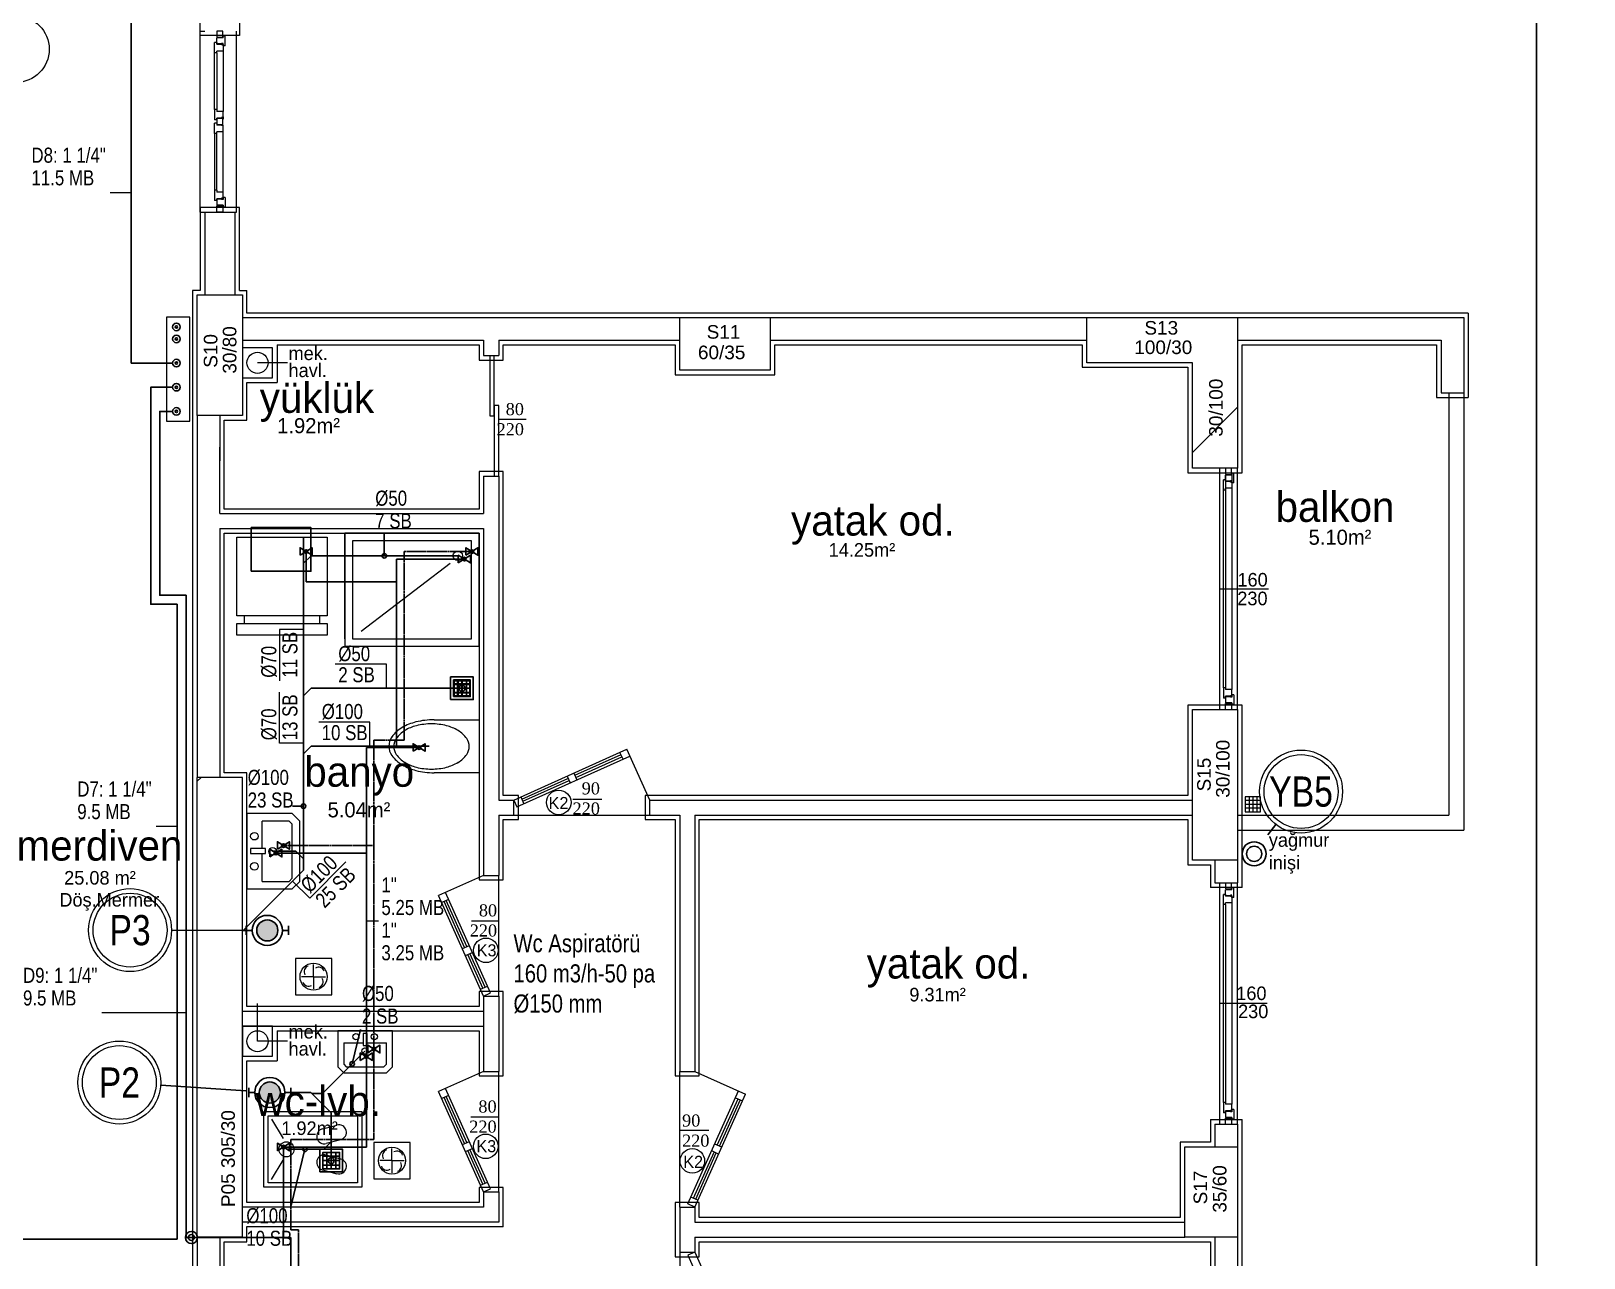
# Model space of a CAD drawing. Header units: centimetres. Extents: x 247352 to 270197, y -444050 to -441150.
# Drawn here: x 257658 to 258687, y -442880 to -442066 of the extents above; entities that cross this region are included whole.
import ezdxf
from ezdxf.enums import TextEntityAlignment as Align

# ---------------------------------------------------------------- set-up
doc = ezdxf.new("R2010")
doc.units = ezdxf.units.CM
doc.linetypes.add('DASHED', pattern=[1.524, 1.27, -0.254])
for name, color, linetype, lineweight in [('ROTAS-MIMARI', 8, 'Continuous', 13), ('ROTAS-MIMARI-YAZI', 8, 'Continuous', 13), ('ROTAS-SIHHI-HAVALANDIRMA-SEMBOL', 30, 'Continuous', 13), ('ROTAS-SIHHI-HAVALANDIRMA-YAZI', 30, 'Continuous', 9), ('ROTAS-SIHHI-KOLON-NO', 6, 'Continuous', 18), ('ROTAS-SIHHI-PIS-SU-CAP', 211, 'Continuous', 18), ('ROTAS-SIHHI-SAYAC', 5, 'Continuous', 18), ('ROTAS-SIHHI-TEMIZ-SU-CAP', 101, 'Continuous', 18), ('ROTAS-SIHHI-YAGMUR-NO', 3, 'Continuous', 18)]:
    doc.layers.add(name, color=color, linetype=linetype, lineweight=lineweight)
for name, color, linetype in [('ROTAS-PAFTA', 144, 'Continuous'), ('ROTAS-SEMBOL-KILAVUZ', 9, 'Continuous'), ('ROTAS-SIHHI-PIS-SU', 6, 'Continuous'), ('ROTAS-SIHHI-SEMBOL', 5, 'Continuous'), ('ROTAS-SIHHI-SICAK-SU', 1, 'DASHED'), ('ROTAS-SIHHI-SOGUK-SU', 5, 'Continuous')]:
    doc.layers.add(name, color=color, linetype=linetype)
doc.styles.add('arial_1_18', font='arial.ttf', dxfattribs={"height": 0.2})
doc.styles.add('ROTAS-YAZI', font='arial.ttf')
pattern_1 = [(45, (11759398.05, -21881944.5), (-441.941738, 441.941738), []), (45, (11759840, -21881944.5), (-441.941738, 441.941738), [781.25, -156.25, 0, -156.25])]

# ---------------------------------------------------------------- blocks, each defined once
blk = doc.blocks.new('ROTAS-S2-PIS-KOLON')
h = blk.add_hatch(color=6)
edge = h.paths.add_edge_path()
edge.add_arc((0, 0), 7, 0, 360)
at = {"color": 30}
for p, q in [((-10, 0), (-14, 0)), ((10, 0), (14, 0))]:
    blk.add_line(p, q, dxfattribs=at)
at = {"color": 1}
for points in [[(-14, -3), (-14, 3)], [(14, -3), (14, 3)]]:
    blk.add_lwpolyline(points, dxfattribs=at)
at = {"color": 30}
blk.add_circle((0, 0), 10, dxfattribs=at)
at = {"color": 6}
blk.add_circle((0, 0), 7, dxfattribs=at)
at = {"style": 'ROTAS-YAZI', "flags": 1}
blk.add_attdef('NO', (0, 0), '', height=5, dxfattribs=at)
blk = doc.blocks.new('ROTAS-S2-YER-SUZGECI')
for p, q in [((-5.5, 3), (5.5, 3)), ((-5.5, 0), (5.5, 0)), ((-3, -5.5), (-3, 5.5)), ((0, -5.5), (0, 5.5)), ((3, -5.5), (3, 5.5)), ((-5.5, -3), (5.5, -3))]:
    blk.add_line(p, q)
for points in [[(-7.5, -7.5), (7.5, -7.5), (7.5, 7.5), (-7.5, 7.5)], [(-5.5, -5.5), (5.5, -5.5), (5.5, 5.5), (-5.5, 5.5)]]:
    blk.add_lwpolyline(points, close=True)
blk.add_circle((0, 0), 2)
blk = doc.blocks.new('ROTAS-S2-TEMIZ-GIRIS')
for radius in [4, 2]:
    blk.add_circle((0, 0), radius)
blk = doc.blocks.new('ROTAS-S2-KURESEL-VANA')
blk.add_lwpolyline([(-4, -2.5), (4, 2.5), (4, -2.5), (-4, 2.5)], close=True)
blk.add_circle((0, 0), 1.2)
blk = doc.blocks.new('ROTAS-S2-KOLON-YAGMUR')
at = {"color": 3}
for radius in [8, 5]:
    blk.add_circle((0, 0), radius, dxfattribs=at)
blk = doc.blocks.new('ROTAS-S2-ASPIRATOR')
for q in [(-8, 0), (0, 8), (8, 0), (0, -8)]:
    blk.add_line((0, 0), q)
blk.add_lwpolyline([(-12, -12), (12, -12), (12, 12), (-12, 12)], close=True)
blk.add_circle((0, 0), 9)
for centre, start, end in [((-2.3, 3.3), 110, 210), ((3.3, 2.3), 20, 120), ((-3.3, -2.3), 200, 300), ((2.3, -3.3), 290, 390)]:
    blk.add_arc(centre, 4, start, end)
blk = doc.blocks.new('ROTAS-S2-TS-KOLON')
for radius in [2.5, 0.8]:
    blk.add_circle((0, 0), radius)
blk = doc.blocks.new('ROTAS-S2-KOLON-NO')
at = {"color": 1}
for radius in [27.5, 24.5]:
    blk.add_circle((0, 0), radius, dxfattribs=at)
at = {"color": 6, "style": 'ROTAS-YAZI', "width": 0.8}
blk.add_attdef('NO', text='', height=20, dxfattribs=at).set_placement((0, 0), align=Align.MIDDLE_CENTER)
blk = doc.blocks.new('ROTAS-S2-KOLON-NO-YAGMUR')
at = {"color": 1}
for radius in [27.5, 24.5]:
    blk.add_circle((0, 0), radius, dxfattribs=at)
at = {"color": 3, "style": 'ROTAS-YAZI', "width": 0.8}
blk.add_attdef('NO', text='', height=20, dxfattribs=at).set_placement((0, 0), align=Align.MIDDLE_CENTER)
blk = doc.blocks.new('ROTAS-S2-TS-CAP2')
at = {"style": 'ROTAS-YAZI', "width": 0.8}
for tag, p in [('C1', (0, 15)), ('M1', (0, 0))]:
    blk.add_attdef(tag, p, '', height=10, dxfattribs=at)
blk = doc.blocks.new('ROTAS-S2-PS-CAP-U')
for p, q in [((0, 0), (0, 16)), ((0, 16), (34, 16))]:
    blk.add_line(p, q)
at = {"style": 'ROTAS-YAZI', "width": 0.8}
for tag, p in [('CAP', (2, 18)), ('SB', (2, 4))]:
    blk.add_attdef(tag, p, '', height=10, dxfattribs=at)
blk = doc.blocks.new('ROTAS-S2-PS-CAP-A')
for p, q in [((0, 0), (0, -16)), ((0, -16), (34, -16))]:
    blk.add_line(p, q)
at = {"style": 'ROTAS-YAZI', "width": 0.8}
for tag, p in [('CAP', (2, -14)), ('SB', (2, -28))]:
    blk.add_attdef(tag, p, '', height=10, dxfattribs=at)
blk = doc.blocks.new('ROTAS-S2-PS-CAP-UL')
for p, q in [((0, 16), (-34, 16)), ((0, 0), (0, 16))]:
    blk.add_line(p, q)
at = {"style": 'ROTAS-YAZI', "width": 0.8}
for tag, p in [('CAP', (-32, 18)), ('SB', (-32, 4))]:
    blk.add_attdef(tag, p, '', height=10, dxfattribs=at)
blk = doc.blocks.new('ROTAS-S2-TS-CAP4')
at = {"style": 'ROTAS-YAZI', "width": 0.8}
for tag, p in [('C1', (0, 45)), ('M1', (0, 30)), ('C2', (0, 15)), ('M2', (0, 0))]:
    blk.add_attdef(tag, p, '', height=10, dxfattribs=at)

msp = doc.modelspace()

# ---------------------------------------------------------------- hatches: boundary and pattern name
at = {"layer": 'ROTAS-MIMARI', "ltscale": 0.03}
h = msp.add_hatch(dxfattribs=at)
h.set_pattern_fill('ANSI35', color=256, scale=50, style=0)
h.set_pattern_definition([(45, (11759398.05, -21882891.96), (-441.941738, 441.941738), []), (45, (11759840, -21882891.96), (-441.941738, 441.941738), [781.25, -156.25, 0, -156.25])])
h.paths.add_polyline_path([(257797.8, -442239.7), (257767.8, -442239.7), (257767.8, -442319.7), (257797.8, -442319.7)])
h.paths.add_polyline_path([(257796.3, -442294.1), (257796.3, -442258), (257782.3, -442258), (257782.3, -442294.1)], flags=24)
h.paths.add_polyline_path([(257783.6, -442288.7), (257783.6, -442261.7), (257769.7, -442261.7), (257769.7, -442288.7)], flags=24)
h = msp.add_hatch(dxfattribs=at)
h.set_pattern_fill('ANSI35', color=256, scale=50, style=0)
h.set_pattern_definition(pattern_1)
h.paths.add_polyline_path([(258147.8, -442255.8), (258087.8, -442255.8), (258087.8, -442290.8), (258147.8, -442290.8)])
h.paths.add_polyline_path([(258097.5, -442285.9), (258133.7, -442285.9), (258133.7, -442271.9), (258097.5, -442271.9)], flags=24)
h.paths.add_polyline_path([(258103.4, -442272.3), (258130.4, -442272.3), (258130.4, -442258.3), (258103.4, -442258.3)], flags=24)
h = msp.add_hatch(dxfattribs=at)
h.set_pattern_fill('ANSI35', color=256, scale=50, style=0)
h.set_pattern_definition(pattern_1)
h.paths.add_polyline_path([(258457.8, -442255.8), (258357.8, -442255.8), (258357.8, -442285.8), (258427.8, -442285.8), (258427.8, -442355.8), (258457.8, -442355.8)])
h.paths.add_polyline_path([(258450.4, -442337.2), (258450.4, -442294), (258436.4, -442294), (258436.4, -442337.2)], flags=24)
h.paths.add_polyline_path([(258386.9, -442282.5), (258430, -442282.5), (258430, -442268.5), (258386.9, -442268.5)], flags=24)
h.paths.add_polyline_path([(258393.7, -442269.5), (258420.7, -442269.5), (258420.7, -442255.6), (258393.7, -442255.6)], flags=9)
h = msp.add_hatch(dxfattribs=at)
h.set_pattern_fill('ANSI35', color=256, scale=50, style=0)
h.set_pattern_definition(pattern_1)
h.paths.add_polyline_path([(258457.8, -442515.8), (258427.8, -442515.8), (258427.8, -442615.8), (258457.8, -442615.8)])
h.paths.add_polyline_path([(258454.9, -442576.6), (258454.9, -442533.5), (258441, -442533.5), (258441, -442576.6)], flags=24)
h.paths.add_polyline_path([(258442.5, -442572.4), (258442.5, -442545.4), (258428.6, -442545.4), (258428.6, -442572.4)], flags=24)
h = msp.add_hatch(dxfattribs=at)
h.set_pattern_fill('ANSI35', color=256, scale=50, style=0)
h.set_pattern_definition(pattern_1)
h.paths.add_polyline_path([(257797.8, -442560.8), (257767.8, -442560.8), (257767.8, -442865.8), (257797.8, -442865.8)])
h.paths.add_polyline_path([(257795.3, -442848.1), (257795.3, -442779.1), (257781.3, -442779.1), (257781.3, -442848.1)], flags=24)
h = msp.add_hatch(dxfattribs=at)
h.set_pattern_fill('ANSI35', color=256, scale=50, style=0)
h.set_pattern_definition(pattern_1)
h.paths.add_polyline_path([(258457.8, -442805.8), (258422.8, -442805.8), (258422.8, -442865.8), (258457.8, -442865.8)])
h.paths.add_polyline_path([(258452.9, -442851.8), (258452.9, -442815.7), (258438.9, -442815.7), (258438.9, -442851.8)], flags=24)
h.paths.add_polyline_path([(258440.1, -442846.3), (258440.1, -442819.3), (258426.2, -442819.3), (258426.2, -442846.3)], flags=24)

# ---------------------------------------------------------------- linework, layer by layer
for p, q in [((257769.8, -442068.8), (257769.8, -442058.8)), ((257795.8, -442058.8), (257795.8, -442068.8)), ((257769.8, -442185.8), (257769.8, -442065.8)), ((257769.8, -442065.8), (257772.8, -442065.8)), ((257795.8, -442068.8), (257769.8, -442068.8)), ((257779.4, -442080.2), (257779.4, -442073.4)), ((257780.8, -442073.4), (257779.4, -442073.4)), ((257784.8, -442065.8), (257780.8, -442065.8)), ((257780.8, -442065.8), (257780.8, -442069.8)), ((257780.8, -442069.8), (257784.8, -442069.8)), ((257785, -442070.3), (257780.8, -442070.3)), ((257780.8, -442074.3), (257780.8, -442070.3)), ((257780.8, -442073.4), (257780.8, -442074.6)), ((257784, -442074.3), (257780.8, -442074.3)), ((257784, -442074.6), (257780.8, -442074.6)), ((257785, -442074), (257784, -442074)), ((257784, -442074.3), (257784, -442074)), ((257784, -442074.9), (257784, -442074.6)), ((257784.5, -442074.9), (257784, -442074.9)), ((257785, -442074.6), (257784.5, -442074.6)), ((257784.5, -442074.9), (257784.5, -442074.6)), ((257784.8, -442069.8), (257784.8, -442065.8)), ((257785, -442070.3), (257785, -442069.1)), ((257786.4, -442069.1), (257785, -442069.1)), ((257785, -442075.5), (257785, -442074)), ((257785, -442074.6), (257785, -442079)), ((257786.4, -442075.5), (257785, -442075.5)), ((257786.4, -442075.5), (257786.4, -442069.1)), ((257793.8, -442185.8), (257793.8, -442065.8)), ((257780.8, -442080.2), (257779.4, -442080.2)), ((257779.4, -442117.9), (257779.4, -442080.2)), ((257780.8, -442080.2), (257780.8, -442079)), ((257785, -442079), (257780.8, -442079)), ((257780.8, -442080.2), (257780.8, -442117.9)), ((257785, -442079), (257785, -442119.1)), ((257780.8, -442117.9), (257779.4, -442117.9)), ((257779.4, -442117.9), (257779.4, -442124.7)), ((257780.8, -442124.7), (257779.4, -442124.7)), ((257779.4, -442133.7), (257779.4, -442126.9)), ((257780.8, -442126.9), (257779.4, -442126.9)), ((257780.8, -442117.9), (257780.8, -442119.1)), ((257785, -442119.1), (257780.8, -442119.1)), ((257780.8, -442124.7), (257780.8, -442123.5)), ((257784, -442123.5), (257780.8, -442123.5)), ((257784, -442123.8), (257780.8, -442123.8)), ((257784.8, -442123.8), (257780.8, -442123.8)), ((257780.8, -442123.8), (257780.8, -442127.8)), ((257784.5, -442123.2), (257784, -442123.2)), ((257784, -442123.2), (257784, -442123.5)), ((257784.5, -442123.2), (257784.5, -442123.5)), ((257785, -442123.5), (257784.5, -442123.5)), ((257784.8, -442127.8), (257784.8, -442123.8)), ((257785, -442124.1), (257784.8, -442124.1)), ((257785, -442123.5), (257785, -442119.1)), ((257785, -442122.6), (257785, -442124.1)), ((257780.8, -442133.7), (257779.4, -442133.7)), ((257779.4, -442133.7), (257779.4, -442171.4)), ((257780.8, -442127.8), (257780.8, -442128.1)), ((257780.8, -442127.8), (257784.8, -442127.8)), ((257785, -442128.1), (257780.8, -442128.1)), ((257780.8, -442133.7), (257780.8, -442132.5)), ((257785, -442132.5), (257780.8, -442132.5)), ((257780.8, -442171.4), (257780.8, -442133.7)), ((257784, -442128.4), (257784, -442128.1)), ((257784.5, -442128.4), (257784, -442128.4)), ((257785, -442128.1), (257784.5, -442128.1)), ((257784.5, -442128.4), (257784.5, -442128.1)), ((257785, -442172.6), (257785, -442128.1)), ((257780.8, -442171.4), (257779.4, -442171.4)), ((257779.4, -442171.4), (257779.4, -442178.2)), ((257780.8, -442178.2), (257779.4, -442178.2)), ((257780.8, -442171.4), (257780.8, -442172.6)), ((257785, -442172.6), (257780.8, -442172.6)), ((257780.8, -442178.2), (257780.8, -442177)), ((257784, -442177), (257780.8, -442177)), ((257780.8, -442177.3), (257780.8, -442181.3)), ((257784, -442177.3), (257780.8, -442177.3)), ((257784.5, -442176.7), (257784, -442176.7)), ((257784, -442176.7), (257784, -442177)), ((257784, -442177.3), (257784, -442177.6)), ((257785, -442177.6), (257784, -442177.6)), ((257784.5, -442176.7), (257784.5, -442177)), ((257785, -442177), (257784.5, -442177)), ((257785, -442177), (257785, -442172.6)), ((257786.4, -442176.1), (257785, -442176.1)), ((257785, -442176.1), (257785, -442177.6)), ((257786.4, -442176.1), (257786.4, -442182.5)), ((257769.8, -442182.8), (257769.8, -442237.8)), ((257795.8, -442182.8), (257769.8, -442182.8)), ((257769.8, -442185.8), (257772.8, -442185.8)), ((257772.8, -442185.8), (257772.8, -442240.8)), ((257772.8, -442185.8), (257792.8, -442185.8)), ((257785, -442181.3), (257780.8, -442181.3)), ((257780.8, -442185.8), (257780.8, -442181.8)), ((257780.8, -442181.8), (257784.8, -442181.8)), ((257784.8, -442185.8), (257780.8, -442185.8)), ((257784.8, -442181.8), (257784.8, -442185.8)), ((257785, -442181.3), (257785, -442182.5)), ((257786.4, -442182.5), (257785, -442182.5)), ((257787.8, -442185.8), (257793.8, -442185.8)), ((257792.8, -442185.8), (257792.8, -442240.8)), ((257795.8, -442237.8), (257795.8, -442182.8)), ((257769.8, -442237.8), (257764.8, -442237.8)), ((257764.8, -442237.8), (257764.8, -442320.8)), ((257795.8, -442237.8), (257800.8, -442237.8)), ((257800.8, -442252.8), (257800.8, -442237.8)), ((257797.8, -442255.8), (258087.8, -442255.8)), ((258087.8, -442252.8), (257800.8, -442252.8)), ((258147.8, -442252.8), (258087.8, -442252.8)), ((258610.8, -442252.8), (258147.8, -442252.8)), ((258147.8, -442255.8), (258357.8, -442255.8)), ((258610.8, -442252.8), (258610.8, -442308.8)), ((257797.8, -442270.8), (257957.8, -442270.8)), ((257957.8, -442270.8), (257957.8, -442281)), ((257967.8, -442270.8), (258087.8, -442270.8)), ((257967.8, -442270.8), (257967.8, -442281)), ((258147.8, -442270.8), (258357.8, -442270.8)), ((258457.8, -442270.8), (258592.8, -442270.8)), ((258592.8, -442270.8), (258592.8, -442305.8)), ((257817.8, -442275.8), (257797.8, -442275.8)), ((257797.8, -442275.8), (257797.8, -442295.8)), ((257817.8, -442295.8), (257817.8, -442275.8)), ((257820.8, -442273.8), (257954.8, -442273.8)), ((257820.8, -442273.8), (257820.8, -442298.8)), ((257954.8, -442273.8), (257954.8, -442284)), ((257957.8, -442281), (257967.8, -442281)), ((257961.8, -442281), (257961.8, -442321)), ((257964.8, -442321), (257964.8, -442281)), ((257970.8, -442284), (257970.8, -442273.8)), ((257970.8, -442273.8), (258084.8, -442273.8)), ((258084.8, -442273.8), (258084.8, -442293.8)), ((258150.8, -442293.8), (258150.8, -442273.8)), ((258150.8, -442273.8), (258354.8, -442273.8)), ((258354.8, -442273.8), (258354.8, -442288.8)), ((258460.8, -442358.8), (258460.8, -442273.8)), ((258460.8, -442273.8), (258589.8, -442273.8)), ((258589.8, -442273.8), (258589.8, -442308.8)), ((257827.8, -442285.8), (257807.8, -442285.8)), ((257954.8, -442284), (257970.8, -442284)), ((258354.8, -442288.8), (258424.8, -442288.8)), ((258424.8, -442288.8), (258424.8, -442358.8)), ((257797.8, -442295.8), (257817.8, -442295.8)), ((257800.8, -442323.8), (257800.8, -442298.8)), ((257800.8, -442298.8), (257820.8, -442298.8)), ((258084.8, -442293.8), (258150.8, -442293.8)), ((258589.8, -442308.8), (258610.8, -442308.8)), ((258592.8, -442305.8), (258607.8, -442305.8)), ((257764.8, -442320.8), (257764.8, -442560.8)), ((257767.8, -442320.8), (257767.8, -442560.8)), ((257782.8, -442320.8), (257782.8, -442350.8)), ((257961.8, -442321), (257964.8, -442321)), ((257964.8, -442314.1), (257964.8, -442361)), ((257967.8, -442314.1), (257964.8, -442314.1)), ((257967.8, -442361), (257967.8, -442314.1)), ((257967.8, -442323.1), (257985.9, -442323.1)), ((257785.8, -442382.8), (257785.8, -442323.8)), ((257785.8, -442323.8), (257800.8, -442323.8)), ((257782.8, -442385.8), (257782.8, -442341.8)), ((257970.8, -442358), (257954.8, -442358)), ((257954.8, -442358), (257954.8, -442382.8)), ((257957.8, -442361), (257957.8, -442385.8)), ((257957.8, -442361), (257967.8, -442361)), ((257964.8, -442361), (257967.8, -442361)), ((257967.8, -442361), (257967.8, -442575.8)), ((257970.8, -442572.8), (257970.8, -442358)), ((258424.8, -442358.8), (258439.8, -442358.8)), ((258439.8, -442358.8), (258460.8, -442358.8)), ((258457.8, -442355.8), (258442.8, -442355.8)), ((258446, -442515.8), (258446, -442355.8)), ((258448.4, -442501.4), (258448.4, -442363.4)), ((258449.8, -442363.4), (258448.4, -442363.4)), ((258448.4, -442370.2), (258448.4, -442363.4)), ((258449.8, -442355.8), (258449.8, -442359.8)), ((258449.8, -442359.8), (258453.8, -442359.8)), ((258449.8, -442360.3), (258449.8, -442501.4)), ((258449.8, -442364.3), (258449.8, -442360.3)), ((258454, -442360.3), (258449.8, -442360.3)), ((258449.8, -442363.4), (258449.8, -442364.6)), ((258453, -442364.3), (258449.8, -442364.3)), ((258453, -442364.3), (258453, -442364)), ((258454, -442364), (258453, -442364)), ((258453.8, -442359.8), (258453.8, -442355.8)), ((258454, -442359.1), (258454, -442502.6)), ((258455.4, -442359.1), (258454, -442359.1)), ((258454, -442360.3), (258454, -442359.1)), ((258454, -442365.5), (258454, -442364)), ((258455.4, -442365.5), (258455.4, -442359.1)), ((258457.8, -442515.8), (258457.8, -442355.8)), ((258449.8, -442370.2), (258448.4, -442370.2)), ((258453, -442364.6), (258449.8, -442364.6)), ((258454, -442369), (258449.8, -442369)), ((258449.8, -442370.2), (258449.8, -442369)), ((258453, -442364.9), (258453, -442364.6)), ((258453.5, -442364.9), (258453, -442364.9)), ((258453.5, -442364.9), (258453.5, -442364.6)), ((258454, -442364.6), (258453.5, -442364.6)), ((258454, -442364.6), (258454, -442369)), ((258455.4, -442365.5), (258454, -442365.5)), ((257954.8, -442382.8), (257785.8, -442382.8)), ((257782.8, -442385.8), (257957.8, -442385.8)), ((257782.8, -442395.8), (257957.8, -442395.8)), ((257782.8, -442395.8), (257782.8, -442560.8)), ((257785.8, -442557.8), (257785.8, -442398.8)), ((257785.8, -442398.8), (257954.8, -442398.8)), ((257865.8, -442468.8), (257865.8, -442398.8)), ((257954.8, -442398.8), (257954.8, -442628.8)), ((257957.8, -442395.8), (257957.8, -442625.8)), ((258446, -442435.8), (258478.3, -442435.7)), ((257938.4, -442506.7), (257938.4, -442496.7)), ((257938.4, -442496.7), (257948.4, -442496.7)), ((257940.9, -442496.7), (257940.9, -442506.7)), ((257943.5, -442496.7), (257943.5, -442506.7)), ((257946.1, -442496.7), (257946.1, -442506.7)), ((257948.4, -442496.7), (257948.4, -442506.7)), ((257938.4, -442499.2), (257948.4, -442499.2)), ((257938.4, -442501.7), (257948.4, -442501.7)), ((257938.4, -442504.2), (257948.4, -442504.2)), ((257948.4, -442506.7), (257938.4, -442506.7)), ((258449.8, -442501.4), (258448.4, -442501.4)), ((258448.4, -442501.4), (258448.4, -442508.2)), ((258449.8, -442508.2), (258448.4, -442508.2)), ((258449.8, -442501.4), (258449.8, -442502.6)), ((258454, -442502.6), (258449.8, -442502.6)), ((258449.8, -442508.2), (258449.8, -442507)), ((258453, -442507), (258449.8, -442507)), ((258449.8, -442507.3), (258449.8, -442511.3)), ((258453, -442507.3), (258449.8, -442507.3)), ((258453.5, -442506.7), (258453, -442506.7)), ((258453, -442506.7), (258453, -442507)), ((258453, -442507.3), (258453, -442507.6)), ((258454, -442507.6), (258453, -442507.6)), ((258453.5, -442506.7), (258453.5, -442507)), ((258454, -442507), (258453.5, -442507)), ((258454, -442507), (258454, -442502.6)), ((258455.4, -442506.1), (258454, -442506.1)), ((258454, -442506.1), (258454, -442507.6)), ((258455.4, -442506.1), (258455.4, -442512.5)), ((258439.8, -442512.8), (258424.8, -442512.8)), ((258424.8, -442512.8), (258424.8, -442572.8)), ((258460.8, -442512.8), (258439.8, -442512.8)), ((258454, -442511.3), (258449.8, -442511.3)), ((258449.8, -442515.8), (258449.8, -442511.8)), ((258449.8, -442511.8), (258453.8, -442511.8)), ((258453.8, -442511.8), (258453.8, -442515.8)), ((258454, -442511.3), (258454, -442512.5)), ((258455.4, -442512.5), (258454, -442512.5)), ((258460.8, -442515.8), (258460.8, -442512.8)), ((258460.8, -442585.8), (258460.8, -442515.8)), ((257924.9, -442522.6), (257954.9, -442522.6)), ((257954.9, -442522.6), (257954.9, -442557.7)), ((257977.9, -442575.8), (258052.8, -442542.1)), ((257979.9, -442580.3), (258054.8, -442546.7)), ((258018.3, -442559.4), (258048.9, -442545.7)), ((258018.9, -442560.8), (258049.5, -442547.1)), ((258050.3, -442548.7), (258048.2, -442544.2)), ((258067.9, -442575.8), (258052.8, -442542.1)), ((257800.8, -442557.8), (257785.8, -442557.8)), ((257800.8, -442712.8), (257800.8, -442557.8)), ((257924.9, -442557.6), (257954.8, -442557.6)), ((258013.1, -442560), (258015.1, -442564.5)), ((258017.6, -442557.9), (258019.7, -442562.5)), ((257764.8, -442560.8), (257764.8, -442585.8)), ((257983.1, -442575.2), (258013.7, -442561.5)), ((257983.8, -442576.6), (258014.4, -442562.9)), ((257967.8, -442575.8), (257977.9, -442575.8)), ((257980.9, -442572.8), (257970.8, -442572.8)), ((257977.9, -442585.8), (257977.9, -442575.8)), ((257977.9, -442575.8), (257979.9, -442580.3)), ((257980.9, -442588.8), (257980.9, -442572.8)), ((257982.5, -442573.7), (257984.5, -442578.3)), ((258016.9, -442575.2), (258036.2, -442575.2)), ((258424.8, -442572.8), (258064.9, -442572.8)), ((258064.9, -442572.8), (258064.9, -442588.8)), ((258067.9, -442575.8), (258427.8, -442575.8)), ((258067.9, -442585.8), (258067.9, -442575.8)), ((258472.9, -442573.6), (258462.9, -442573.6)), ((258462.9, -442573.6), (258462.9, -442583.6)), ((258462.9, -442576), (258472.9, -442576)), ((258462.9, -442578.6), (258472.9, -442578.6)), ((258465.4, -442573.6), (258465.4, -442583.6)), ((258468, -442573.6), (258468, -442583.6)), ((258470.6, -442573.6), (258470.6, -442583.6)), ((258472.9, -442583.6), (258472.9, -442573.6)), ((257764.8, -442585.8), (257764.8, -442790.8)), ((257967.8, -442585.8), (257967.8, -442625.8)), ((257967.8, -442585.8), (257977.9, -442585.8)), ((257970.8, -442628.8), (257970.8, -442588.8)), ((257970.8, -442588.8), (257980.9, -442588.8)), ((257977.9, -442585.8), (258067.9, -442585.8)), ((258064.9, -442588.8), (258084.8, -442588.8)), ((258067.9, -442585.8), (258087.8, -442585.8)), ((258084.8, -442588.8), (258084.8, -442758.8)), ((258087.8, -442585.8), (258087.8, -442755.8)), ((258097.8, -442585.8), (258097.8, -442755.8)), ((258097.8, -442585.8), (258427.8, -442585.8)), ((258100.8, -442758.8), (258100.8, -442588.8)), ((258100.8, -442588.8), (258424.8, -442588.8)), ((258424.8, -442588.8), (258424.8, -442618.8)), ((258460.8, -442633.8), (258460.8, -442585.8)), ((258462.9, -442581.1), (258472.9, -442581.1)), ((258462.9, -442583.6), (258472.9, -442583.6)), ((258424.8, -442618.8), (258439.8, -442618.8)), ((258439.8, -442618.8), (258439.8, -442633.8)), ((258442.8, -442615.8), (258442.8, -442630.8)), ((258457.8, -442615.8), (258457.8, -442630.8)), ((257957.8, -442625.8), (257927.9, -442639.2)), ((257954.8, -442628.8), (257970.8, -442628.8)), ((257957.8, -442625.8), (257967.8, -442625.8)), ((257967.8, -442705.8), (257967.8, -442625.8)), ((258442.8, -442630.8), (258457.8, -442630.8)), ((258446, -442790.8), (258446, -442630.8)), ((258449.8, -442630.8), (258449.8, -442634.8)), ((258453.8, -442634.8), (258453.8, -442630.8)), ((258457.8, -442790.8), (258457.8, -442630.8)), ((257957.8, -442705.8), (257927.9, -442639.2)), ((257934.5, -442641.7), (257930, -442643.8)), ((257962.4, -442703.7), (257932.5, -442637.2)), ((258460.8, -442633.8), (258439.8, -442633.8)), ((258448.4, -442645.2), (258448.4, -442638.4)), ((258449.8, -442638.4), (258448.4, -442638.4)), ((258449.8, -442634.8), (258453.8, -442634.8)), ((258454, -442635.3), (258449.8, -442635.3)), ((258449.8, -442639.3), (258449.8, -442635.3)), ((258449.8, -442638.4), (258449.8, -442639.6)), ((258453, -442639.3), (258449.8, -442639.3)), ((258453, -442639.6), (258449.8, -442639.6)), ((258454, -442639), (258453, -442639)), ((258453, -442639.3), (258453, -442639)), ((258453, -442639.9), (258453, -442639.6)), ((258453.5, -442639.9), (258453, -442639.9)), ((258454, -442639.6), (258453.5, -442639.6)), ((258453.5, -442639.9), (258453.5, -442639.6)), ((258454, -442635.3), (258454, -442634.1)), ((258455.4, -442634.1), (258454, -442634.1)), ((258454, -442640.5), (258454, -442639)), ((258454, -442639.6), (258454, -442644)), ((258455.4, -442640.5), (258454, -442640.5)), ((258455.4, -442640.5), (258455.4, -442634.1)), ((257945.2, -442673.7), (257931.5, -442643.1)), ((257946.6, -442673), (257932.9, -442642.4)), ((258448.4, -442776.4), (258448.4, -442645.2)), ((258449.8, -442645.2), (258448.4, -442645.2)), ((258449.8, -442645.2), (258449.8, -442644)), ((258454, -442644), (258449.8, -442644)), ((258449.8, -442645.2), (258449.8, -442776.4)), ((258454, -442644), (258454, -442777.6)), ((257949.7, -442656), (257967.8, -442656)), ((257943.7, -442674.4), (257948.3, -442672.3)), ((257945.8, -442678.9), (257950.3, -442676.9)), ((257957.3, -442700.5), (257947.2, -442678.3)), ((257958.7, -442699.9), (257948.7, -442677.6)), ((257970.8, -442702.8), (257954.8, -442702.8)), ((257954.8, -442702.8), (257954.8, -442712.8)), ((257955.8, -442701.2), (257960.3, -442699.2)), ((257957.8, -442705.8), (257962.4, -442703.7)), ((257970.8, -442758.8), (257970.8, -442702.8)), ((257954.8, -442712.8), (257800.8, -442712.8)), ((257807.8, -442735.8), (257807.8, -442710.8)), ((257957.8, -442705.8), (257957.8, -442755.8)), ((257957.8, -442705.8), (257967.8, -442705.8)), ((257967.8, -442705.8), (257967.8, -442755.8)), ((258477.5, -442710.8), (258446, -442710.8)), ((257797.8, -442715.8), (257957.8, -442715.8)), ((257797.8, -442725.8), (257957.8, -442725.8)), ((257817.8, -442725.8), (257797.8, -442725.8)), ((257797.8, -442725.8), (257797.8, -442745.8)), ((257817.8, -442745.8), (257817.8, -442725.8)), ((257820.8, -442728.8), (257954.8, -442728.8)), ((257820.8, -442728.8), (257820.8, -442748.8)), ((257897.3, -442728.8), (257861.1, -442728.8)), ((257861.1, -442728.8), (257861.1, -442752.8)), ((257877.8, -442730.6), (257877.8, -442738.6)), ((257880.5, -442730.6), (257877.8, -442730.6)), ((257880.5, -442738.6), (257880.5, -442730.6)), ((257897.3, -442752.8), (257897.3, -442728.8)), ((257954.8, -442728.8), (257954.8, -442758.8)), ((257827.8, -442735.8), (257807.8, -442735.8)), ((257865.1, -442736.8), (257877.8, -442736.8)), ((257865.1, -442736.8), (257865.1, -442751.1)), ((257877.8, -442738.6), (257880.5, -442738.6)), ((257880.5, -442736.8), (257893.3, -442736.8)), ((257893.3, -442751.1), (257893.3, -442736.8)), ((257797.8, -442745.8), (257817.8, -442745.8)), ((257800.8, -442787.8), (257800.8, -442748.8)), ((257800.8, -442748.8), (257820.8, -442748.8)), ((257861.1, -442752.8), (257865.1, -442756.8)), ((257865.1, -442751.1), (257866.7, -442752.8)), ((257866.7, -442752.8), (257891.7, -442752.8)), ((257891.7, -442752.8), (257893.3, -442751.1)), ((257893.3, -442756.8), (257897.3, -442752.8)), ((257865.1, -442756.8), (257893.3, -442756.8)), ((257957.8, -442755.8), (257927.9, -442769.2)), ((257954.8, -442758.8), (257970.8, -442758.8)), ((257957.8, -442755.8), (257967.8, -442755.8)), ((257967.8, -442835.8), (257967.8, -442755.8)), ((258084.8, -442758.8), (258100.8, -442758.8)), ((258087.8, -442755.8), (258097.8, -442755.8)), ((258087.8, -442845.8), (258087.8, -442755.8)), ((258097.8, -442755.8), (258131.5, -442770.9)), ((257957.8, -442835.8), (257927.9, -442769.2)), ((257934.5, -442771.7), (257930, -442773.8)), ((257945.2, -442803.7), (257931.5, -442773.1)), ((257962.4, -442833.7), (257932.5, -442767.2)), ((257946.6, -442803), (257932.9, -442772.4)), ((258093.3, -442843.7), (258126.9, -442768.8)), ((258097.8, -442845.8), (258131.5, -442770.9)), ((258112.7, -442804.7), (258126.5, -442774.1)), ((258114.2, -442805.4), (258127.9, -442774.8)), ((258124.9, -442773.4), (258129.4, -442775.4)), ((257812, -442832.5), (257812, -442782.5)), ((257812, -442782.5), (257877, -442782.5)), ((257814.8, -442829.8), (257814.8, -442785.3)), ((257814.8, -442785.3), (257874.2, -442785.3)), ((257874.2, -442785.3), (257874.2, -442829.8)), ((257877, -442782.5), (257877, -442832.5)), ((257949.3, -442786), (257967.4, -442786)), ((258449.8, -442776.4), (258448.4, -442776.4)), ((258448.4, -442776.4), (258448.4, -442783.2)), ((258449.8, -442783.2), (258448.4, -442783.2)), ((258449.8, -442776.4), (258449.8, -442777.6)), ((258454, -442777.6), (258449.8, -442777.6)), ((258449.8, -442783.2), (258449.8, -442782)), ((258453, -442782), (258449.8, -442782)), ((258449.8, -442782.3), (258449.8, -442786.3)), ((258453, -442782.3), (258449.8, -442782.3)), ((258454, -442786.3), (258449.8, -442786.3)), ((258453.5, -442781.7), (258453, -442781.7)), ((258453, -442781.7), (258453, -442782)), ((258453, -442782.3), (258453, -442782.6)), ((258454, -442782.6), (258453, -442782.6)), ((258453.5, -442781.7), (258453.5, -442782)), ((258454, -442782), (258453.5, -442782)), ((258454, -442782), (258454, -442777.6)), ((258455.4, -442781.1), (258454, -442781.1)), ((258454, -442781.1), (258454, -442782.6)), ((258454, -442786.3), (258454, -442787.5)), ((258455.4, -442781.1), (258455.4, -442787.5)), ((257764.8, -442790.8), (257764.8, -442865.8)), ((257800.8, -442842.7), (257800.8, -442787.8)), ((257817, -442787.5), (257824.8, -442800.3)), ((257850.9, -442794), (257860.5, -442791.4)), ((258107.2, -442795), (258087.9, -442795)), ((258439.8, -442787.8), (258439.8, -442802.8)), ((258439.8, -442787.8), (258460.8, -442787.8)), ((258442.8, -442790.8), (258442.8, -442805.8)), ((258442.8, -442790.8), (258457.8, -442790.8)), ((258449.8, -442790.8), (258449.8, -442786.8)), ((258449.8, -442786.8), (258453.8, -442786.8)), ((258453.8, -442786.8), (258453.8, -442790.8)), ((258455.4, -442787.5), (258454, -442787.5)), ((258457.8, -442790.8), (258457.8, -442805.8)), ((258460.8, -442805.8), (258460.8, -442787.8)), ((257863.1, -442801.1), (257853.4, -442803.7)), ((257943.7, -442804.4), (257948.3, -442802.3)), ((257945.8, -442808.9), (257950.3, -442806.9)), ((258115.7, -442806), (258111.1, -442804)), ((258439.8, -442802.8), (258419.8, -442802.8)), ((258419.8, -442802.8), (258419.8, -442852.8)), ((258460.8, -442865.8), (258460.8, -442805.8)), ((257817, -442827.5), (257824.8, -442814.7)), ((257863.1, -442814), (257853.4, -442811.4)), ((257957.3, -442830.5), (257947.2, -442808.3)), ((257958.7, -442829.9), (257948.7, -442807.6)), ((258096.9, -442839.9), (258110.7, -442809.3)), ((258098.4, -442840.5), (258112.1, -442809.9)), ((258113.6, -442810.6), (258109.1, -442808.6)), ((257850.9, -442821.1), (257860.5, -442823.7)), ((257877, -442832.5), (257812, -442832.5)), ((257874.2, -442829.8), (257814.8, -442829.8)), ((257970.8, -442832.8), (257954.8, -442832.8)), ((257954.8, -442832.8), (257954.8, -442842.8)), ((257955.8, -442831.2), (257960.3, -442829.2)), ((257957.8, -442835.8), (257962.4, -442833.7)), ((257957.8, -442835.8), (257957.8, -442845.8)), ((257957.8, -442835.8), (257967.8, -442835.8)), ((257967.8, -442835.8), (257967.8, -442855.8)), ((257970.8, -442858.8), (257970.8, -442832.8)), ((257797.8, -442845.7), (257957.8, -442845.7)), ((257954.8, -442842.7), (257800.8, -442842.7)), ((258100.8, -442842.8), (258084.8, -442842.8)), ((258084.8, -442842.8), (258084.8, -442850.8)), ((258087.8, -442845.8), (258087.8, -442875.8)), ((258087.8, -442845.8), (258097.8, -442845.8)), ((258097.8, -442845.8), (258093.3, -442843.7)), ((258099.9, -442841.2), (258095.3, -442839.2)), ((258097.8, -442845.8), (258097.8, -442855.8)), ((258100.8, -442847.8), (258100.8, -442842.8)), ((258100.8, -442852.8), (258100.8, -442847.8)), ((257797.8, -442855.7), (257967.8, -442855.7)), ((258084.8, -442850.8), (258084.8, -442865.8)), ((258097.8, -442855.8), (258422.8, -442855.8)), ((258419.8, -442852.8), (258100.8, -442852.8)), ((257764.8, -442865.8), (257764.8, -442898.8)), ((257767.8, -442865.8), (257767.8, -442895.8)), ((257782.8, -442865.8), (257782.8, -442895.8)), ((257785.8, -442898.8), (257785.8, -442868.8)), ((257785.8, -442868.8), (257800.8, -442868.8)), ((257800.8, -442858.7), (257970.8, -442858.7)), ((257800.8, -442868.8), (257800.8, -442858.7)), ((258084.8, -442865.8), (258084.8, -442878.8)), ((258097.8, -442865.8), (258097.8, -442875.8)), ((258097.8, -442865.8), (258422.8, -442865.8)), ((258100.8, -442878.8), (258100.8, -442868.8)), ((258100.8, -442868.8), (258147.8, -442868.8)), ((258147.8, -442868.8), (258422.8, -442868.8)), ((258422.8, -442868.8), (258439.8, -442868.8)), ((258439.8, -442868.8), (258439.8, -442913.8)), ((258442.8, -442865.8), (258442.8, -442910.8)), ((258457.8, -442865.8), (258457.8, -442910.8)), ((258460.8, -442913.8), (258460.8, -442865.8)), ((258084.8, -442878.8), (258100.8, -442878.8)), ((258087.8, -442875.8), (258097.8, -442875.8)), ((258087.8, -442875.8), (258087.8, -442965.8)), ((258097.8, -442875.8), (258093.3, -442877.8)), ((258093.3, -442877.8), (258126.9, -442952.7)), ((258097.8, -442875.8), (258131.5, -442950.6))]:
    msp.add_line(p, q, dxfattribs=at)
for points in [[(257767.8, -442320.8), (257767.8, -442240.8)], [(257767.8, -442240.8), (257797.8, -442240.8)], [(257797.8, -442240.8), (257797.8, -442320.8)], [(258087.8, -442255.8), (258147.8, -442255.8)], [(258087.8, -442290.8), (258087.8, -442255.8)], [(258147.8, -442255.8), (258147.8, -442290.8)], [(258357.8, -442255.8), (258457.8, -442255.8)], [(258357.8, -442285.8), (258357.8, -442255.8)], [(258457.8, -442255.8), (258457.8, -442355.8)], [(258457.8, -442255.8), (258607.8, -442255.8)], [(258607.8, -442255.8), (258607.8, -442305.8)], [(258147.8, -442290.8), (258087.8, -442290.8)], [(258427.8, -442285.8), (258357.8, -442285.8)], [(258427.8, -442355.8), (258427.8, -442285.8)], [(258597.8, -442305.8), (258597.8, -442585.8)], [(258607.8, -442305.8), (258607.8, -442595.8)], [(257797.8, -442320.8), (257767.8, -442320.8)], [(258457.8, -442355.8), (258427.8, -442355.8)], [(257794, -442401.4), (257854, -442401.4), (257854, -442453.7), (257794, -442453.7), (257794, -442401.4)], [(257876.6, -442463.8), (257935.6, -442418.8)], [(257799, -442453.7), (257799, -442458.7)], [(257849, -442453.7), (257849, -442458.7)], [(257794, -442458.7), (257854, -442458.7), (257854, -442466.4), (257794, -442466.4), (257794, -442458.7)], [(258427.8, -442615.8), (258427.8, -442515.8)], [(258427.8, -442515.8), (258457.8, -442515.8)], [(258457.8, -442515.8), (258457.8, -442615.8)], [(257797.8, -442560.8), (257767.8, -442560.8)], [(257767.8, -442865.8), (257767.8, -442560.8)], [(257797.8, -442865.8), (257797.8, -442560.8)], [(257810.8, -442629.8), (257828.8, -442629.8), (257830.8, -442627.7), (257830.8, -442591.8), (257828.8, -442589.8), (257810.8, -442589.8)], [(257810.8, -442607.9), (257810.8, -442589.8)], [(258457.8, -442585.8), (258597.8, -442585.8)], [(258457.8, -442595.8), (258607.8, -442595.8)], [(257810.8, -442629.8), (257810.8, -442611.3)], [(258457.8, -442615.8), (258427.8, -442615.8)], [(258422.8, -442865.8), (258422.8, -442805.8)], [(258422.8, -442805.8), (258457.8, -442805.8)], [(258457.8, -442805.8), (258457.8, -442865.8)], [(257797.8, -442865.8), (257767.8, -442865.8)], [(258457.8, -442865.8), (258422.8, -442865.8)]]:
    msp.add_lwpolyline(points, dxfattribs=at)
for points in [[(257954.8, -442398.8), (257865.8, -442398.8), (257865.8, -442473.8), (257954.8, -442473.8)], [(257949.8, -442403.8), (257870.8, -442403.8), (257870.8, -442468.8), (257949.8, -442468.8)], [(257800.8, -442584.8), (257800.8, -442634.8), (257830.8, -442634.8), (257835.8, -442629.8), (257835.8, -442589.8), (257830.8, -442584.8)], [(257803.1, -442611.3), (257813.1, -442611.3), (257813.1, -442607.9), (257803.1, -442607.9)]]:
    msp.add_lwpolyline(points, close=True, dxfattribs=at)
for centre, radius in [((257647.7, -442077.8), 22), ((257807.8, -442285.8), 7), ((257940.6, -442413.8), 3.16), ((258007.6, -442577.4), 8.14), ((257805.8, -442599.8), 2.52), ((257817.8, -442609.8), 2.52), ((258468.8, -442611.5), 8), ((258468.8, -442611.5), 5), ((257805.8, -442619.8), 2.52), ((257959.3, -442675.5), 8.14), ((257807.8, -442735.8), 7), ((257873.1, -442732.8), 2.02), ((257885.3, -442732.8), 2.02), ((257879.1, -442742.3), 2.02), ((257827, -442807.5), 5), ((257959.2, -442805.5), 8.14), ((258096.2, -442815.2), 8.14)]:
    msp.add_circle(centre, radius, dxfattribs=at)
for centre, radius, start, end in [((257914.8, -442546.7), 21.9, 120.2564, 144.6222), ((257920.9, -442557.2), 34.1, 103.5837, 120.2564), ((257919.9, -442553.7), 28, 103.9568, 120.9638), ((257924.9, -442573.9), 51.3, 90, 103.5837), ((257923.2, -442566.8), 41.5, 90, 103.9568), ((257923.2, -442566.8), 41.5, 76.0432, 90), ((257926.4, -442553.7), 28, 59.0362, 76.0432), ((257905.5, -442540.1), 10.6, 144.6222, 180), ((257907.5, -442540.3), 9.3, 145.3805, 180), ((257915, -442545.5), 18.4, 120.9638, 145.3805), ((257931.4, -442545.5), 18.4, 34.6195, 59.0362), ((257938.9, -442540.3), 9.3, 0, 34.6195), ((257905.5, -442540.1), 10.6, 180, -144.6222), ((257914.8, -442533.5), 21.9, -144.6222, -120.2564), ((257907.5, -442540.3), 9.3, 180, -145.3805), ((257915, -442535.1), 18.4, -145.3805, -120.9638), ((257931.4, -442535.1), 18.4, -59.0362, -34.6195), ((257938.9, -442540.3), 9.3, -34.6195, 0), ((257920.9, -442523), 34.1, -120.2564, -103.5837), ((257919.9, -442526.8), 28, -120.9638, -103.9568), ((257924.9, -442506.4), 51.3, -103.5837, -90), ((257923.2, -442513.8), 41.5, -103.9568, -90), ((257923.2, -442513.8), 41.5, -90, -76.0432), ((257926.4, -442526.8), 28, -76.0432, -59.0362), ((257852.1, -442798.8), 5, 105, -75), ((257861.8, -442796.2), 5, 15, 105), ((257861.8, -442796.2), 5, -75, 15), ((257852.1, -442816.2), 5, 75, -105), ((257861.8, -442818.8), 5, -15, 75), ((257861.8, -442818.8), 5, -105, -15)]:
    msp.add_arc(centre, radius, start, end, dxfattribs=at)
at = {"layer": 'ROTAS-PAFTA'}
for points in [[(256617, -444050), (258656, -444050), (258656, -441150), (256617, -441150)], [(258656, -444050), (260714, -444050), (260714, -441150), (258656, -441150)]]:
    msp.add_lwpolyline(points, close=True, dxfattribs=at)
at = {"layer": 'ROTAS-SEMBOL-KILAVUZ'}
for p, q in [((257891.9, -442413.8), (257891.9, -442399.5)), ((257838.3, -442579.9), (257831, -442579.9)), ((258477.9, -442598.8), (258483.1, -442592.1)), ((257798.3, -442662.3), (257750.8, -442662.1)), ((257870.6, -442750.8), (257876.1, -442728)), ((257800, -442768.7), (257743.6, -442765)), ((257839.3, -442807.5), (257830.2, -442844.8))]:
    msp.add_line(p, q, dxfattribs=at)
for centre in [(257891.9, -442413.8), (257838.3, -442579.9), (257870.6, -442750.8), (257839.3, -442807.5)]:
    msp.add_circle(centre, 1.5, dxfattribs=at)
at = {"layer": 'ROTAS-SIHHI-PIS-SU'}
for points in [[(257804.3, -442662.3), (257798.4, -442662.3), (257838.3, -442622.4), (257838.3, -442614.8), (257838.3, -442545.1), (257838.3, -442506.7), (257838.3, -442418.8), (257838.3, -442401.4)], [(257940.6, -442413.8), (257843.3, -442413.8), (257838.3, -442418.8)], [(257943.4, -442501.7), (257843.3, -442501.7), (257838.3, -442506.7)], [(257921.6, -442540.1), (257843.3, -442540.1), (257838.3, -442545.1)], [(257817.8, -442609.8), (257833.3, -442609.8), (257838.3, -442614.8)], [(257879.1, -442742.3), (257850.9, -442770.5), (257843.8, -442770.5)], [(257826, -442769.8), (257843.1, -442769.8), (257843.8, -442770.5), (257856.7, -442783.4), (257856.7, -442802.5), (257856.7, -442815)], [(257827, -442807.5), (257851.7, -442807.5), (257856.7, -442802.5)]]:
    msp.add_lwpolyline(points, dxfattribs=at)
at = {"layer": 'ROTAS-SIHHI-SAYAC'}
msp.add_lwpolyline([(257747.5, -442324.5), (257763, -442324.5), (257763, -442255.5), (257747.5, -442255.5)], close=True, dxfattribs=at)
at = {"layer": 'ROTAS-SIHHI-SEMBOL'}
msp.add_lwpolyline([(257803.7, -442424.1), (257843.2, -442424.1), (257843.2, -442395.1), (257803.7, -442395.1)], close=True, dxfattribs=at)
at = {"layer": 'ROTAS-SIHHI-SICAK-SU'}
for points in [[(257905, -442411), (257950, -442411)], [(257905, -442411), (257905, -442426)], [(257905, -442536), (257905, -442426)], [(257885, -442536), (257885, -442606)], [(257885, -442536), (257905, -442536)], [(257825, -442606), (257885, -442606)], [(257885, -442741), (257885, -442606)], [(257885, -442801), (257885, -442741)], [(257885, -442801), (257830, -442801)], [(257830, -442861), (257830, -442801)], [(257835, -442861), (257830, -442861)], [(257835, -443146), (257835, -442861)]]:
    msp.add_lwpolyline(points, dxfattribs=at)
at = {"layer": 'ROTAS-SIHHI-SOGUK-SU'}
for points in [[(257751.5, -442286), (257724.1, -442286), (257724.1, -442060)], [(257751.5, -442302), (257737, -442302), (257737, -442446), (257754.5, -442446), (257754.5, -442867), (257532, -442867)], [(257751.5, -442318), (257743, -442318), (257743, -442440), (257760.5, -442440), (257760.5, -442866), (257764, -442866)], [(257840, -442411), (257840, -442431)], [(257900, -442416), (257945, -442416)], [(257900, -442416), (257900, -442431)], [(257900, -442431), (257840, -442431)], [(257900, -442541), (257900, -442431)], [(257880, -442541), (257880, -442611)], [(257880, -442541), (257900, -442541)], [(257900, -442541), (257915, -442541)], [(257820, -442611), (257880, -442611)], [(257880, -442746), (257880, -442611)], [(257880, -442806), (257880, -442746)], [(257880, -442806), (257825, -442806)], [(257825, -442866), (257825, -442806)], [(257764, -442866), (257800, -442866)], [(257800, -442866), (257825, -442866)], [(257830, -442866), (257825, -442866)], [(257830, -443151), (257830, -442866)]]:
    msp.add_lwpolyline(points, dxfattribs=at)
at = {"layer": 'ROTAS-SIHHI-TEMIZ-SU-CAP'}
msp.add_line((257880, -442656), (257888, -442656), dxfattribs=at)
for points in [[(257724.1, -442173), (257710.1, -442173)], [(257754.5, -442593.3), (257740.5, -442593.3)], [(257880, -442687), (257880, -442656)], [(257760.5, -442716.9), (257704.5, -442716.9)]]:
    msp.add_lwpolyline(points, dxfattribs=at)

# ---------------------------------------------------------------- block references
at = {"layer": 'ROTAS-SIHHI-HAVALANDIRMA-SEMBOL'}
for p in [(257845, -442693), (257897, -442815)]:
    msp.add_blockref('ROTAS-S2-ASPIRATOR', p, dxfattribs=at)
at = {"layer": 'ROTAS-SIHHI-KOLON-NO'}
for p, values in [((257723.3, -442662.1), {'NO': 'P3'}), ((257716.2, -442763.2), {'NO': 'P2'})]:
    msp.add_blockref('ROTAS-S2-KOLON-NO', p, dxfattribs=at).add_auto_attribs(values)
at = {"layer": 'ROTAS-SIHHI-PIS-SU-CAP'}
for name, p, values in [('ROTAS-S2-TS-CAP2', (257885.9, -442395.6), {'C1': 'Ø50', 'M1': '7 SB'}), ('ROTAS-S2-PS-CAP-UL', (257893.4, -442501.7), {'CAP': 'Ø50', 'SB': '2 SB'}), ('ROTAS-S2-PS-CAP-UL', (257882.4, -442540.1), {'CAP': 'Ø100', 'SB': '10 SB'}), ('ROTAS-S2-TS-CAP2', (257801.3, -442580.8), {'C1': 'Ø100', 'M1': '23 SB'}), ('ROTAS-S2-TS-CAP2', (257877.1, -442724.1), {'C1': 'Ø50', 'M1': '2 SB'}), ('ROTAS-S2-TS-CAP2', (257800.4, -442871.5), {'C1': 'Ø100', 'M1': '10 SB'})]:
    msp.add_blockref(name, p, dxfattribs=at).add_auto_attribs(values)
for name, p, rotation, values in [('ROTAS-S2-PS-CAP-UL', (257838.3, -442462.7), 90, {'CAP': 'Ø70', 'SB': '11 SB'}), ('ROTAS-S2-PS-CAP-U', (257838.3, -442538.2), 90, {'CAP': 'Ø70', 'SB': '13 SB'}), ('ROTAS-S2-PS-CAP-A', (257831.1, -442629.6), 45, {'CAP': 'Ø100', 'SB': '25 SB'})]:
    msp.add_blockref(name, p, dxfattribs=dict(at, rotation=rotation)).add_auto_attribs(values)
at = {"layer": 'ROTAS-SIHHI-SEMBOL'}
for name, p in [('ROTAS-S2-KURESEL-VANA', (257840, -442411)), ('ROTAS-S2-KURESEL-VANA', (257945, -442416)), ('ROTAS-S2-KURESEL-VANA', (257950, -442411)), ('ROTAS-S2-YER-SUZGECI', (257943.4, -442501.7)), ('ROTAS-S2-KURESEL-VANA', (257915, -442541)), ('ROTAS-S2-KURESEL-VANA', (257820, -442611)), ('ROTAS-S2-KURESEL-VANA', (257825, -442606)), ('ROTAS-S2-KOLON-YAGMUR', (258468.8, -442611.5)), ('ROTAS-S2-KURESEL-VANA', (257880, -442746)), ('ROTAS-S2-KURESEL-VANA', (257885, -442741)), ('ROTAS-S2-KURESEL-VANA', (257825, -442806)), ('ROTAS-S2-YER-SUZGECI', (257856.7, -442815)), ('ROTAS-S2-TEMIZ-GIRIS', (257764, -442866))]:
    msp.add_blockref(name, p, dxfattribs=at)
at = {"layer": 'ROTAS-SIHHI-SEMBOL', "rotation": 180}
for p in [(257814.3, -442662.3), (257816, -442769.8)]:
    msp.add_blockref('ROTAS-S2-PIS-KOLON', p, dxfattribs=at)
at = {"layer": 'ROTAS-SIHHI-SOGUK-SU'}
for p in [(257754, -442262), (257754, -442270), (257754, -442286), (257754, -442302), (257754, -442318)]:
    msp.add_blockref('ROTAS-S2-TS-KOLON', p, dxfattribs=at)
at = {"layer": 'ROTAS-SIHHI-TEMIZ-SU-CAP'}
for name, p, values in [('ROTAS-S2-TS-CAP2', (257657.9, -442168.1), {'C1': 'D8: 1 1/4"', 'M1': '11.5 MB'}), ('ROTAS-S2-TS-CAP2', (257688.3, -442588.5), {'C1': 'D7: 1 1/4"', 'M1': '9.5 MB'}), ('ROTAS-S2-TS-CAP4', (257890, -442682.1), {'C1': '1"', 'M1': '5.25 MB', 'C2': '1"', 'M2': '3.25 MB'}), ('ROTAS-S2-TS-CAP2', (257652.3, -442712.1), {'C1': 'D9: 1 1/4"', 'M1': '9.5 MB'})]:
    msp.add_blockref(name, p, dxfattribs=at).add_auto_attribs(values)
at = {"layer": 'ROTAS-SIHHI-YAGMUR-NO'}
msp.add_blockref('ROTAS-S2-KOLON-NO-YAGMUR', (258499.9, -442570.2), dxfattribs=at).add_auto_attribs({'NO': 'YB5'})

# ---------------------------------------------------------------- texts
at = {"layer": 'ROTAS-MIMARI-YAZI', "ltscale": 0.03, "style": 'arial_1_18'}
for s, p in [('S11', (258105.7, -442269.8)), ('S13', (258396, -442267.1)), ('100/30', (258389.3, -442280)), ('60/35', (258099.9, -442283.4))]:
    msp.add_text(s, height=9, dxfattribs=at).set_placement(p)
for s, p in [('S10', (257781.2, -442289.1)), ('30/80', (257793.8, -442293)), ('30/100', (258447.9, -442334.8)), ('30/100', (258452.5, -442574.3)), ('S15', (258440, -442570.1)), ('P05 305/30', (257792.8, -442845.8)), ('S17', (258437.6, -442844)), ('35/60', (258450.4, -442849.5))]:
    msp.add_text(s, height=9, rotation=90, dxfattribs=at).set_placement(p)
at = {"layer": 'ROTAS-MIMARI-YAZI', "ltscale": 0.03}
for s, p in [('mek.', (257828.4, -442284)), ('havl.', (257828.4, -442295.3)), ('160', (258457.7, -442434.2)), ('230', (258457.6, -442446.6)), ('160', (258456.9, -442708.5)), ('230', (258458.1, -442720.5)), ('mek.', (257828.4, -442734)), ('havl.', (257828.4, -442745.3))]:
    msp.add_text(s, height=9, dxfattribs=at).set_placement(p)
for s, width, insert, char_height, attachment_point in [('yüklük', 237.649, (257885.1, -442299), 20, 3), ('1.92m²', 64.717, (257862.5, -442322.5), 10, 3), ('balkon', 237.649, (258561.8, -442371.3), 20, 3), ('yatak od.', 237.649, (258270.2, -442380.4), 20, 3), ('14.25m²', 64.717, (258186.6, -442405.4), 9, 1), ('5.10m²', 64.717, (258546.5, -442396.5), 10, 3), ('banyo', 237.649, (257911.7, -442547), 20, 3), ('5.04m²', 64.717, (257895.9, -442577.3), 10, 3), ('merdiven', 237.649, (257758, -442596), 20, 3), ('yağmur\\Pinişi', 115.95, (258478.5, -442624.6), 9, 7), ('25.08 m²', 213.603, (257679.6, -442622.9), 9, 1), ('yatak od.', 237.649, (258320.4, -442674.2), 20, 3), ('9.31m²', 64.717, (258240.1, -442700.4), 9, 1), ('wc-lvb.', 237.649, (257889.7, -442765.5), 20, 3), ('1.92m²', 64.717, (257823.6, -442789), 9, 1)]:
    msp.add_mtext_dynamic_manual_height_columns(s, width=width, gutter_width=45, heights=[0], dxfattribs=dict(at, insert=insert, char_height=char_height, attachment_point=attachment_point))
for s, insert, char_height, width, attachment_point in [('{\\fTimes New Roman|b0|i0|c162|p18;80\\P220}', (257984.5, -442334), 8, 23.511, 9), ('{\\fTimes New Roman|b0|i0|c162|p18;90\\P220}', (258034.9, -442564.1), 8, 23.511, 3), ('K2', (258000.9, -442581.8), 8, 23.892, 7), ('Döş.Mermer\\P  \\P  ', (257676.4, -442637.5), 9, 163.303, 1), ('{\\fTimes New Roman|b0|i0|c162|p18;80\\P220}', (257966.7, -442645), 8, 23.511, 3), ('K3', (257966.3, -442671.5), 8, 23.892, 3), ('{\\fTimes New Roman|b0|i0|c162|p18;80\\P220}', (257966.4, -442775.1), 8, 23.511, 3), ('{\\fTimes New Roman|b0|i0|c162|p18;90\\P220}', (258089.4, -442784.4), 8, 23.511, 1), ('K3', (257966.1, -442801.4), 8, 23.892, 3), ('K2', (258090.2, -442811.8), 8, 23.892, 1)]:
    msp.add_mtext(s, dxfattribs=dict(at, insert=insert, char_height=char_height, width=width, attachment_point=attachment_point))
at = {"layer": 'ROTAS-SIHHI-HAVALANDIRMA-YAZI', "style": 'ROTAS-YAZI', "width": 0.8}
for s, p in [('Wc Aspiratörü', (257977.6, -442676.8)), ('160 m3/h-50 pa', (257977.6, -442696.8)), ('Ø150 mm', (257977.6, -442716.8))]:
    msp.add_text(s, height=12, dxfattribs=at).set_placement(p)

doc.saveas('drawing.dxf')
